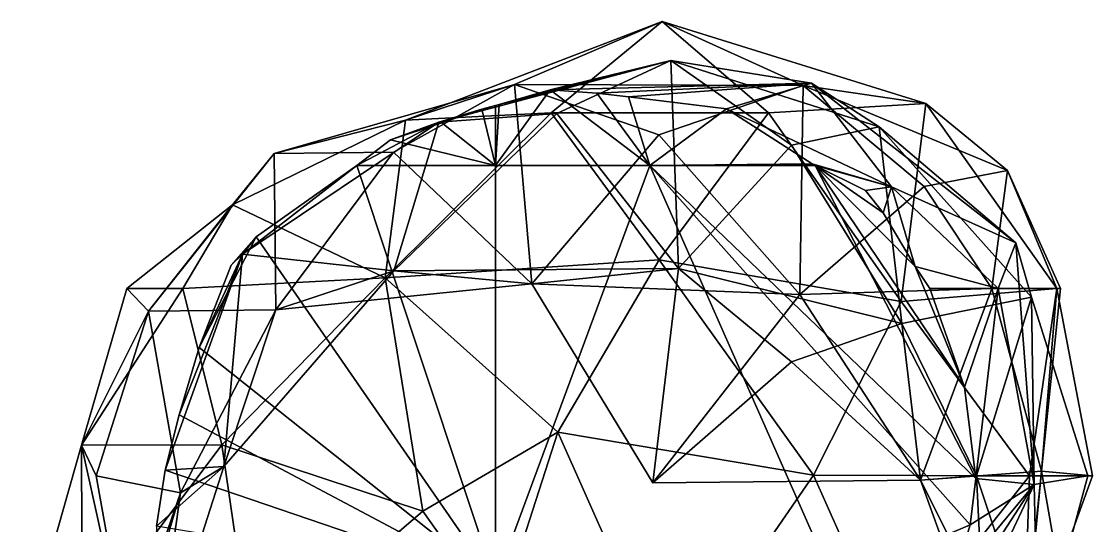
# Model space of a CAD drawing. Extents: x 290034 to 295698, y 4553723 to 4561693.
# Drawn here: x 291774.9 to 291876.7, y 4554394.2 to 4554442.2 of the extents above; entities that cross this region are included whole.
import ezdxf

# ---------------------------------------------------------------- set-up
doc = ezdxf.new("R2010")
doc.units = 0
doc.layers.add('Au_ppm_Pref_-_0_2', color=7, linetype='CONTINUOUS')

msp = doc.modelspace()

# ---------------------------------------------------------------- linework, layer by layer
at = {"layer": 'Au_ppm_Pref_-_0_2'}
for points in [[(291811.43, 4554432.81, 1865), (291835.83, 4554442.19, 1864.98), (291821.79, 4554436.18, 1871.31)], [(291835.83, 4554442.19, 1864.98), (291811.43, 4554432.81, 1865), (291825.27, 4554433.5, 1860.49)], [(291835.83, 4554442.19, 1864.98), (291849.23, 4554436.08, 1871.63), (291821.79, 4554436.18, 1871.31)], [(291835.83, 4554442.19, 1864.98), (291825.27, 4554433.5, 1860.49), (291845.94, 4554433.5, 1860.4)], [(291835.83, 4554442.19, 1864.98), (291860.88, 4554434.38, 1864.66), (291849.23, 4554436.08, 1871.63)], [(291835.83, 4554442.19, 1864.98), (291845.94, 4554433.5, 1860.4), (291860.88, 4554434.38, 1864.66)], [(291820, 4554434.2, 1892.12), (291814.59, 4554432.6, 1889.13), (291836.64, 4554438.47, 1888.21)], [(291825.82, 4554433.43, 1884.53), (291836.64, 4554438.47, 1888.21), (291814.59, 4554432.6, 1889.13)], [(291820, 4554434.2, 1892.12), (291836.64, 4554438.47, 1888.21), (291820.32, 4554434.29, 1892.21)], [(291820.32, 4554434.29, 1892.21), (291836.64, 4554438.47, 1888.21), (291825.19, 4554435.67, 1893.59)], [(291836.64, 4554438.47, 1888.21), (291850, 4554436.31, 1894.51), (291825.19, 4554435.67, 1893.59)], [(291825.82, 4554433.43, 1884.53), (291837.36, 4554418.69, 1881.98), (291836.64, 4554438.47, 1888.21)], [(291837.36, 4554418.69, 1881.98), (291848.11, 4554430.42, 1884.16), (291836.64, 4554438.47, 1888.21)], [(291836.64, 4554438.47, 1888.21), (291848.11, 4554430.42, 1884.16), (291856.44, 4554432.18, 1889.25)], [(291836.64, 4554438.47, 1888.21), (291856.44, 4554432.18, 1889.25), (291850, 4554436.31, 1894.51)], [(291798.95, 4554429.62, 1869.81), (291821.79, 4554436.18, 1871.31), (291810.31, 4554429.76, 1875.21)], [(291821.79, 4554436.18, 1871.31), (291798.95, 4554429.62, 1869.81), (291811.43, 4554432.81, 1865)], [(291823.44, 4554417.24, 1876.79), (291810.31, 4554429.76, 1875.21), (291821.79, 4554436.18, 1871.31)], [(291821.79, 4554436.18, 1871.31), (291835.51, 4554431.42, 1875.76), (291823.44, 4554417.24, 1876.79)], [(291835.51, 4554431.42, 1875.76), (291821.79, 4554436.18, 1871.31), (291849.23, 4554436.08, 1871.63)], [(291829.62, 4554435.37, 1894.72), (291825.19, 4554435.67, 1893.59), (291850, 4554436.31, 1894.51)], [(291832.62, 4554435.01, 1895.47), (291829.62, 4554435.37, 1894.72), (291850, 4554436.31, 1894.51)], [(291841.95, 4554433.88, 1897.8), (291832.62, 4554435.01, 1895.47), (291850, 4554436.31, 1894.51)], [(291848.91, 4554416.22, 1875.74), (291835.51, 4554431.42, 1875.76), (291849.23, 4554436.08, 1871.63)], [(291850, 4554436.31, 1894.51), (291857.61, 4554426.46, 1899.33), (291841.95, 4554433.88, 1897.8)], [(291848.91, 4554416.22, 1875.74), (291849.23, 4554436.08, 1871.63), (291860.71, 4554426.49, 1874.12)], [(291868.64, 4554428, 1870.89), (291860.71, 4554426.49, 1874.12), (291849.23, 4554436.08, 1871.63)], [(291868.64, 4554428, 1870.89), (291849.23, 4554436.08, 1871.63), (291860.88, 4554434.38, 1864.66)], [(291856.44, 4554432.18, 1889.25), (291869.41, 4554421.14, 1894.64), (291850, 4554436.31, 1894.51)], [(291857.61, 4554426.46, 1899.33), (291850, 4554436.31, 1894.51), (291869.41, 4554421.14, 1894.64)], [(291825.19, 4554435.67, 1893.59), (291820, 4554428.5, 1891.66), (291820.32, 4554434.29, 1892.21)], [(291834.66, 4554428.5, 1895.47), (291820, 4554428.5, 1891.66), (291825.19, 4554435.67, 1893.59)], [(291834.66, 4554428.5, 1895.47), (291825.19, 4554435.67, 1893.59), (291829.62, 4554435.37, 1894.72)], [(291832.62, 4554435.01, 1895.47), (291834.66, 4554428.5, 1895.47), (291829.62, 4554435.37, 1894.72)], [(291834.66, 4554428.5, 1895.47), (291832.62, 4554435.01, 1895.47), (291841.95, 4554433.88, 1897.8)], [(291818.69, 4554433.85, 1892.01), (291814.59, 4554432.6, 1889.13), (291820, 4554434.2, 1892.12)], [(291814.88, 4554432.56, 1891.66), (291814.59, 4554432.6, 1889.13), (291818.69, 4554433.85, 1892.01)], [(291820, 4554428.5, 1891.66), (291814.88, 4554432.56, 1891.66), (291818.69, 4554433.85, 1892.01)], [(291820, 4554428.5, 1891.66), (291818.69, 4554433.85, 1892.01), (291820, 4554434.2, 1892.12)], [(291820, 4554428.5, 1891.66), (291820, 4554434.2, 1892.12), (291820.32, 4554434.29, 1892.21)], [(291834.66, 4554428.5, 1895.47), (291841.95, 4554433.88, 1897.8), (291850.09, 4554428.65, 1899.5)], [(291850.09, 4554428.65, 1899.5), (291841.95, 4554433.88, 1897.8), (291857.61, 4554426.46, 1899.33)], [(291858.53, 4554415.56, 1859.14), (291860.88, 4554434.38, 1864.66), (291845.94, 4554433.5, 1860.4)], [(291873.31, 4554416.79, 1864.95), (291860.88, 4554434.38, 1864.66), (291858.53, 4554415.56, 1859.14)], [(291868.64, 4554428, 1870.89), (291860.88, 4554434.38, 1864.66), (291873.31, 4554416.79, 1864.95)], [(291798.95, 4554429.62, 1869.81), (291795.01, 4554424.74, 1863.58), (291811.43, 4554432.81, 1865)], [(291795.01, 4554424.74, 1863.58), (291809.51, 4554417.81, 1858.3), (291811.43, 4554432.81, 1865)], [(291835.53, 4554419.53, 1857.79), (291825.27, 4554433.5, 1860.49), (291809.51, 4554417.81, 1858.3)], [(291809.51, 4554417.81, 1858.3), (291825.27, 4554433.5, 1860.49), (291811.43, 4554432.81, 1865)], [(291825.82, 4554433.43, 1884.53), (291814.59, 4554432.6, 1889.13), (291810.34, 4554418.47, 1882.39)], [(291837.36, 4554418.69, 1881.98), (291825.82, 4554433.43, 1884.53), (291810.34, 4554418.47, 1882.39)], [(291845.94, 4554433.5, 1860.4), (291825.27, 4554433.5, 1860.49), (291835.53, 4554419.53, 1857.79)], [(291845.94, 4554433.5, 1860.4), (291835.53, 4554419.53, 1857.79), (291858.53, 4554415.56, 1859.14)], [(291806.81, 4554428.5, 1890.75), (291795.94, 4554420.05, 1888.9), (291814.59, 4554432.6, 1889.13)], [(291795.94, 4554420.05, 1888.9), (291810.34, 4554418.47, 1882.39), (291814.59, 4554432.6, 1889.13)], [(291806.81, 4554428.5, 1890.75), (291814.59, 4554432.6, 1889.13), (291810.02, 4554430.93, 1891.18)], [(291810.02, 4554430.93, 1891.18), (291814.59, 4554432.6, 1889.13), (291814.88, 4554432.56, 1891.66)], [(291810.02, 4554430.93, 1891.18), (291814.88, 4554432.56, 1891.66), (291820, 4554428.5, 1891.66)], [(291858.58, 4554413.47, 1883.55), (291856.44, 4554432.18, 1889.25), (291848.11, 4554430.42, 1884.16)], [(291858.58, 4554413.47, 1883.55), (291870.9, 4554415.96, 1889.15), (291856.44, 4554432.18, 1889.25)], [(291856.44, 4554432.18, 1889.25), (291870.9, 4554415.96, 1889.15), (291869.41, 4554421.14, 1894.64)], [(291806.81, 4554428.5, 1890.75), (291810.02, 4554430.93, 1891.18), (291820, 4554428.5, 1891.66)], [(291848.91, 4554416.22, 1875.74), (291823.44, 4554417.24, 1876.79), (291835.51, 4554431.42, 1875.76)], [(291798.95, 4554429.62, 1869.81), (291810.31, 4554429.76, 1875.21), (291799.12, 4554414.77, 1876.25)], [(291799.12, 4554414.77, 1876.25), (291810.31, 4554429.76, 1875.21), (291823.44, 4554417.24, 1876.79)], [(291848.11, 4554430.42, 1884.16), (291837.36, 4554418.69, 1881.98), (291858.58, 4554413.47, 1883.55)], [(291798.95, 4554429.62, 1869.81), (291799.12, 4554414.77, 1876.25), (291787.03, 4554414.63, 1870)], [(291798.95, 4554429.62, 1869.81), (291787.03, 4554414.63, 1870), (291795.01, 4554424.74, 1863.58)], [(291797.24, 4554421.7, 1890.08), (291795.94, 4554420.05, 1888.9), (291806.81, 4554428.5, 1890.75)], [(291820, 4554388.82, 1891.62), (291797.24, 4554421.7, 1890.08), (291806.81, 4554428.5, 1890.75)], [(291820, 4554388.82, 1891.62), (291806.81, 4554428.5, 1890.75), (291820, 4554428.5, 1891.66)], [(291820, 4554388.82, 1891.62), (291820, 4554428.5, 1891.66), (291834.66, 4554428.5, 1895.47)], [(291834.66, 4554428.5, 1895.47), (291852.16, 4554388.82, 1895.47), (291820, 4554388.82, 1891.62)], [(291834.66, 4554428.5, 1895.47), (291850.09, 4554428.65, 1899.5), (291850.36, 4554428.5, 1899.55)], [(291852.16, 4554388.82, 1895.47), (291834.66, 4554428.5, 1895.47), (291865.1, 4554394.32, 1897.31)], [(291865.64, 4554398.74, 1898.23), (291834.66, 4554428.5, 1895.47), (291850.36, 4554428.5, 1899.55)], [(291865.1, 4554394.32, 1897.31), (291834.66, 4554428.5, 1895.47), (291865.64, 4554398.74, 1898.23)], [(291857.61, 4554426.46, 1899.33), (291850.36, 4554428.5, 1899.55), (291850.09, 4554428.65, 1899.5)], [(291859.86, 4554418.88, 1900.31), (291850.36, 4554428.5, 1899.55), (291856.82, 4554423.98, 1900.43)], [(291865.64, 4554398.74, 1898.23), (291850.36, 4554428.5, 1899.55), (291864.56, 4554407.42, 1899.5)], [(291856.82, 4554423.98, 1900.43), (291850.36, 4554428.5, 1899.55), (291855.15, 4554426.12, 1900.37)], [(291864.56, 4554407.42, 1899.5), (291850.36, 4554428.5, 1899.55), (291859.86, 4554418.88, 1900.31)], [(291850.36, 4554428.5, 1899.55), (291857.61, 4554426.46, 1899.33), (291855.15, 4554426.12, 1900.37)], [(291868.64, 4554428, 1870.89), (291867.14, 4554416.79, 1873.92), (291860.71, 4554426.49, 1874.12)], [(291868.64, 4554428, 1870.89), (291873.67, 4554416.79, 1870.89), (291867.14, 4554416.79, 1873.92)], [(291873.67, 4554416.79, 1870.89), (291868.64, 4554428, 1870.89), (291873.31, 4554416.79, 1864.95)], [(291848.91, 4554416.22, 1875.74), (291860.71, 4554426.49, 1874.12), (291867.14, 4554416.79, 1873.92)], [(291857.61, 4554426.46, 1899.33), (291856.82, 4554423.98, 1900.43), (291855.15, 4554426.12, 1900.37)], [(291856.82, 4554423.98, 1900.43), (291857.61, 4554426.46, 1899.33), (291859.86, 4554418.88, 1900.31)], [(291859.86, 4554418.88, 1900.31), (291857.61, 4554426.46, 1899.33), (291867.76, 4554416.79, 1897.97)], [(291869.41, 4554421.14, 1894.64), (291867.76, 4554416.79, 1897.97), (291857.61, 4554426.46, 1899.33)], [(291790.29, 4554416.79, 1861.45), (291795.01, 4554424.74, 1863.58), (291784.97, 4554416.79, 1864.95)], [(291784.97, 4554416.79, 1864.95), (291795.01, 4554424.74, 1863.58), (291787.03, 4554414.63, 1870)], [(291790.29, 4554416.79, 1861.45), (291809.51, 4554417.81, 1858.3), (291795.01, 4554424.74, 1863.58)], [(291791.84, 4554411.17, 1889.69), (291794.87, 4554419, 1889.91), (291797.24, 4554421.7, 1890.08)], [(291820, 4554388.82, 1891.62), (291791.84, 4554411.17, 1889.69), (291797.24, 4554421.7, 1890.08)], [(291794.87, 4554419, 1889.91), (291795.94, 4554420.05, 1888.9), (291797.24, 4554421.7, 1890.08)], [(291869.41, 4554421.14, 1894.64), (291871.18, 4554398.16, 1894.51), (291867.76, 4554416.79, 1897.97)], [(291871.18, 4554398.16, 1894.51), (291869.41, 4554421.14, 1894.64), (291870.9, 4554415.96, 1889.15)], [(291795.94, 4554420.05, 1888.9), (291789.94, 4554404.77, 1888.6), (291788.59, 4554399.52, 1887.73)], [(291795.94, 4554420.05, 1888.9), (291788.59, 4554399.52, 1887.73), (291794.18, 4554399.87, 1881.87)], [(291789.94, 4554404.77, 1888.6), (291795.94, 4554420.05, 1888.9), (291791.84, 4554411.17, 1889.69)], [(291791.84, 4554411.17, 1889.69), (291795.94, 4554420.05, 1888.9), (291794.87, 4554419, 1889.91)], [(291795.94, 4554420.05, 1888.9), (291794.18, 4554399.87, 1881.87), (291810.34, 4554418.47, 1882.39)], [(291825.91, 4554403.13, 1856.21), (291835.53, 4554419.53, 1857.79), (291809.51, 4554417.81, 1858.3)], [(291825.91, 4554403.13, 1856.21), (291850.19, 4554399.04, 1857.61), (291835.53, 4554419.53, 1857.79)], [(291835.53, 4554419.53, 1857.79), (291850.19, 4554399.04, 1857.61), (291858.53, 4554415.56, 1859.14)], [(291837.36, 4554418.69, 1881.98), (291810.34, 4554418.47, 1882.39), (291823.44, 4554417.24, 1876.79)], [(291834.95, 4554398.32, 1877.14), (291837.36, 4554418.69, 1881.98), (291823.44, 4554417.24, 1876.79)], [(291834.95, 4554398.32, 1877.14), (291848.11, 4554409.83, 1879.15), (291837.36, 4554418.69, 1881.98)], [(291848.11, 4554409.83, 1879.15), (291858.58, 4554413.47, 1883.55), (291837.36, 4554418.69, 1881.98)], [(291861.26, 4554416.79, 1900.3), (291864.56, 4554407.42, 1899.5), (291859.86, 4554418.88, 1900.31)], [(291859.86, 4554418.88, 1900.31), (291867.76, 4554416.79, 1897.97), (291861.26, 4554416.79, 1900.3)], [(291793.99, 4554401.93, 1857.49), (291809.51, 4554417.81, 1858.3), (291790.29, 4554416.79, 1861.45)], [(291813.07, 4554395.62, 1855.49), (291809.51, 4554417.81, 1858.3), (291793.99, 4554401.93, 1857.49)], [(291799.12, 4554414.77, 1876.25), (291810.34, 4554418.47, 1882.39), (291794.18, 4554399.87, 1881.87)], [(291799.12, 4554414.77, 1876.25), (291823.44, 4554417.24, 1876.79), (291810.34, 4554418.47, 1882.39)], [(291813.07, 4554395.62, 1855.49), (291825.91, 4554403.13, 1856.21), (291809.51, 4554417.81, 1858.3)], [(291793.99, 4554401.93, 1857.49), (291790.29, 4554416.79, 1861.45), (291780.66, 4554401.89, 1864.19)], [(291790.29, 4554416.79, 1861.45), (291784.97, 4554416.79, 1864.95), (291780.66, 4554401.89, 1864.19)], [(291780.66, 4554401.89, 1864.19), (291784.97, 4554416.79, 1864.95), (291787.03, 4554414.63, 1870)], [(291834.95, 4554398.32, 1877.14), (291823.44, 4554417.24, 1876.79), (291848.91, 4554416.22, 1875.74)], [(291860.38, 4554398.57, 1876.95), (291848.91, 4554416.22, 1875.74), (291867.14, 4554416.79, 1873.92)], [(291858.53, 4554415.56, 1859.14), (291870.72, 4554398.97, 1860.23), (291873.31, 4554416.79, 1864.95)], [(291860.38, 4554398.57, 1876.95), (291867.14, 4554416.79, 1873.92), (291871.87, 4554399.41, 1870.74)], [(291861.26, 4554416.79, 1900.3), (291867.76, 4554416.79, 1897.97), (291864.56, 4554407.42, 1899.5)], [(291867.76, 4554416.79, 1897.97), (291865.64, 4554398.74, 1898.23), (291864.56, 4554407.42, 1899.5)], [(291871.18, 4554398.16, 1894.51), (291865.64, 4554398.74, 1898.23), (291867.76, 4554416.79, 1897.97)], [(291873.67, 4554416.79, 1870.89), (291871.87, 4554399.41, 1870.74), (291867.14, 4554416.79, 1873.92)], [(291870.72, 4554398.97, 1860.23), (291876.72, 4554398.97, 1864.95), (291873.31, 4554416.79, 1864.95)], [(291871.87, 4554399.41, 1870.74), (291873.67, 4554416.79, 1870.89), (291873.31, 4554416.79, 1864.95)], [(291871.87, 4554399.41, 1870.74), (291873.31, 4554416.79, 1864.95), (291876.72, 4554398.97, 1864.95)], [(291834.95, 4554398.32, 1877.14), (291848.91, 4554416.22, 1875.74), (291860.38, 4554398.57, 1876.95)], [(291850.19, 4554399.04, 1857.61), (291870.72, 4554398.97, 1860.23), (291858.53, 4554415.56, 1859.14)], [(291865.69, 4554398.97, 1883.71), (291870.9, 4554415.96, 1889.15), (291858.58, 4554413.47, 1883.55)], [(291865.69, 4554398.97, 1883.71), (291876.28, 4554398.97, 1888.71), (291870.9, 4554415.96, 1889.15)], [(291870.9, 4554415.96, 1889.15), (291876.28, 4554398.97, 1888.71), (291871.18, 4554398.16, 1894.51)], [(291787.03, 4554414.63, 1870), (291782.05, 4554398.97, 1870.89), (291780.66, 4554401.89, 1864.19)], [(291790.05, 4554397.38, 1876.31), (291782.05, 4554398.97, 1870.89), (291787.03, 4554414.63, 1870)], [(291799.12, 4554414.77, 1876.25), (291790.05, 4554397.38, 1876.31), (291787.03, 4554414.63, 1870)], [(291790.05, 4554397.38, 1876.31), (291799.12, 4554414.77, 1876.25), (291794.18, 4554399.87, 1881.87)], [(291860.38, 4554398.57, 1876.95), (291858.58, 4554413.47, 1883.55), (291848.11, 4554409.83, 1879.15)], [(291860.38, 4554398.57, 1876.95), (291865.69, 4554398.97, 1883.71), (291858.58, 4554413.47, 1883.55)], [(291820, 4554388.82, 1891.62), (291789.94, 4554404.77, 1888.6), (291791.84, 4554411.17, 1889.69)], [(291834.95, 4554398.32, 1877.14), (291860.38, 4554398.57, 1876.95), (291848.11, 4554409.83, 1879.15)], [(291788.59, 4554399.52, 1887.73), (291789.94, 4554404.77, 1888.6), (291820, 4554388.82, 1891.62)], [(291825.91, 4554403.13, 1856.21), (291813.07, 4554395.62, 1855.49), (291820.24, 4554385.5, 1855.78)], [(291825.91, 4554403.13, 1856.21), (291820.24, 4554385.5, 1855.78), (291836.55, 4554379.21, 1857.33)], [(291825.91, 4554403.13, 1856.21), (291836.55, 4554379.21, 1857.33), (291850.19, 4554399.04, 1857.61)], [(291774.94, 4554381.77, 1864.44), (291780.66, 4554401.89, 1864.19), (291785.23, 4554381.11, 1870.88)], [(291774.94, 4554381.77, 1864.44), (291780.73, 4554384.22, 1857.9), (291780.66, 4554401.89, 1864.19)], [(291793.99, 4554401.93, 1857.49), (291780.66, 4554401.89, 1864.19), (291780.73, 4554384.22, 1857.9)], [(291780.66, 4554401.89, 1864.19), (291782.05, 4554398.97, 1870.89), (291785.23, 4554381.11, 1870.88)], [(291796.94, 4554381.74, 1854.46), (291793.99, 4554401.93, 1857.49), (291780.73, 4554384.22, 1857.9)], [(291796.94, 4554381.74, 1854.46), (291813.07, 4554395.62, 1855.49), (291793.99, 4554401.93, 1857.49)], [(291794.18, 4554399.87, 1881.87), (291787.77, 4554394.18, 1886.94), (291787.49, 4554378.98, 1882.49)], [(291790.05, 4554397.38, 1876.31), (291794.18, 4554399.87, 1881.87), (291787.49, 4554378.98, 1882.49)], [(291794.18, 4554399.87, 1881.87), (291788.59, 4554399.52, 1887.73), (291787.77, 4554394.18, 1886.94)], [(291787.77, 4554394.18, 1886.94), (291788.59, 4554399.52, 1887.73), (291820, 4554388.82, 1891.62)], [(291860.38, 4554398.57, 1876.95), (291871.87, 4554399.41, 1870.74), (291869.85, 4554379.66, 1876.39)], [(291871.87, 4554399.41, 1870.74), (291875.05, 4554381.15, 1870.89), (291869.85, 4554379.66, 1876.39)], [(291870.09, 4554380.71, 1865.24), (291871.87, 4554399.41, 1870.74), (291876.72, 4554398.97, 1864.95)], [(291870.09, 4554380.71, 1865.24), (291875.05, 4554381.15, 1870.89), (291871.87, 4554399.41, 1870.74)], [(291790.05, 4554397.38, 1876.31), (291785.23, 4554381.11, 1870.88), (291782.05, 4554398.97, 1870.89)], [(291850.19, 4554399.04, 1857.61), (291836.55, 4554379.21, 1857.33), (291857.62, 4554382.39, 1859.43)], [(291857.62, 4554382.39, 1859.43), (291870.72, 4554398.97, 1860.23), (291850.19, 4554399.04, 1857.61)], [(291870.09, 4554380.71, 1865.24), (291870.72, 4554398.97, 1860.23), (291857.62, 4554382.39, 1859.43)], [(291860.38, 4554398.57, 1876.95), (291866.53, 4554381.44, 1882.14), (291865.69, 4554398.97, 1883.71)], [(291860.38, 4554398.57, 1876.95), (291869.85, 4554379.66, 1876.39), (291866.53, 4554381.44, 1882.14)], [(291871.18, 4554398.16, 1894.51), (291861.55, 4554377.62, 1894.78), (291861.6, 4554383.39, 1896.4)], [(291871.55, 4554381.43, 1888.86), (291861.55, 4554377.62, 1894.78), (291871.18, 4554398.16, 1894.51)], [(291863.4, 4554388.82, 1896.81), (291871.18, 4554398.16, 1894.51), (291861.6, 4554383.39, 1896.4)], [(291871.18, 4554398.16, 1894.51), (291863.4, 4554388.82, 1896.81), (291865.1, 4554394.32, 1897.31)], [(291871.18, 4554398.16, 1894.51), (291865.1, 4554394.32, 1897.31), (291865.64, 4554398.74, 1898.23)], [(291871.55, 4554381.43, 1888.86), (291865.69, 4554398.97, 1883.71), (291866.53, 4554381.44, 1882.14)], [(291871.55, 4554381.43, 1888.86), (291876.28, 4554398.97, 1888.71), (291865.69, 4554398.97, 1883.71)], [(291870.09, 4554380.71, 1865.24), (291876.72, 4554398.97, 1864.95), (291870.72, 4554398.97, 1860.23)], [(291871.55, 4554381.43, 1888.86), (291871.18, 4554398.16, 1894.51), (291876.28, 4554398.97, 1888.71)], [(291790.05, 4554397.38, 1876.31), (291787.49, 4554378.98, 1882.49), (291784.46, 4554381.15, 1876.83)], [(291790.05, 4554397.38, 1876.31), (291784.46, 4554381.15, 1876.83), (291785.23, 4554381.11, 1870.88)], [(291796.94, 4554381.74, 1854.46), (291820.24, 4554385.5, 1855.78), (291813.07, 4554395.62, 1855.49)], [(291863.4, 4554388.82, 1896.81), (291852.16, 4554388.82, 1895.47), (291865.1, 4554394.32, 1897.31)]]:
    msp.add_3dface(points, dxfattribs=at)

doc.saveas('drawing.dxf')
